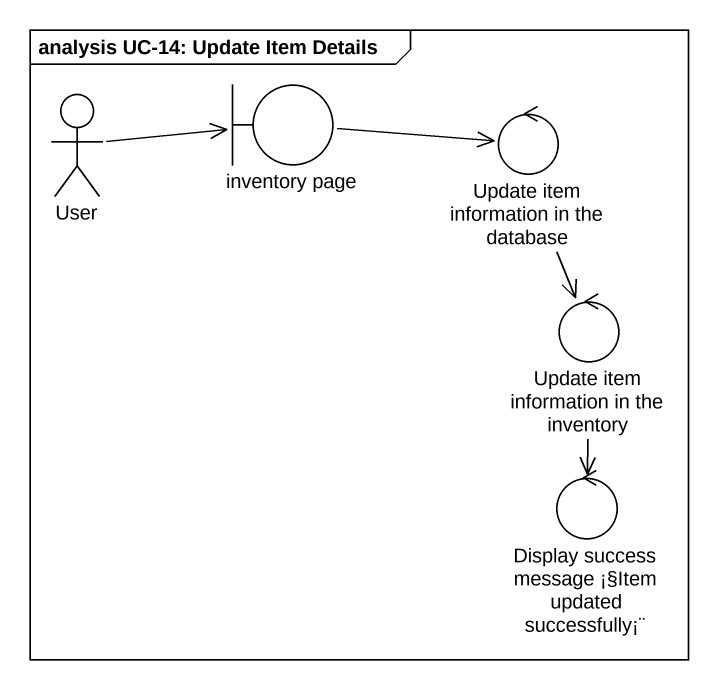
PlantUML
@startuml
mainframe analysis UC-14: Update Item Details
actor User
boundary "inventory page" as inventory_page
control "Update item information in the database" as Update_item_information_in
control "Update item information in the inventory" as Update_item_information_in_2
control "Display success message ¡§Item updated successfully¡¨" as Display_success_message
User -right-> inventory_page
inventory_page -right-> Update_item_information_in
Update_item_information_in --> Update_item_information_in_2
Update_item_information_in_2 --> Display_success_message
@enduml
